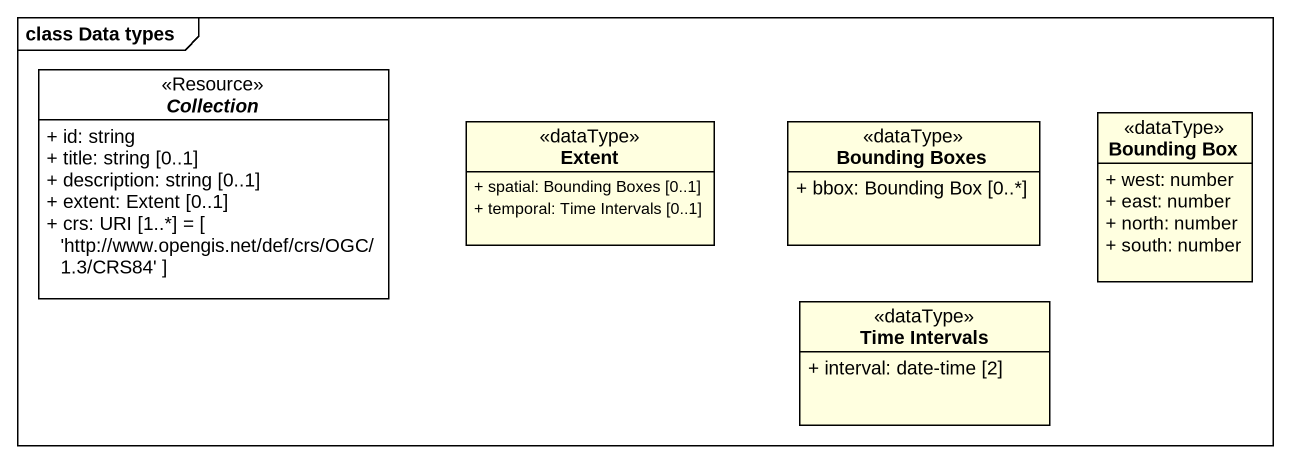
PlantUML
@startuml
mainframe class Data types
hide circle
hide empty members
skinparam classAttributeIconSize 0
interface Collection <<Resource>> #FFFFFF {
  + id: string
  + title: string [0..1]
  + description: string [0..1]
  + extent: Extent [0..1]
  + crs: URI [1..*] = [ 'http://www.opengis.net/def/crs/OGC/1.3/CRS84' ]
}
class Extent <<dataType>> #FFFFE0 {
  + spatial: Bounding Boxes [0..1]
  + temporal: Time Intervals [0..1]
}
class "Bounding Boxes" as Bounding_Boxes <<dataType>> #FFFFE0 {
  + bbox: Bounding Box [0..*]
}
class "Bounding Box" as Bounding_Box <<dataType>> #FFFFE0 {
  + west: number
  + east: number
  + north: number
  + south: number
}
class "Time Intervals" as Time_Intervals <<dataType>> #FFFFE0 {
  + interval: date-time [2]
}
@enduml
